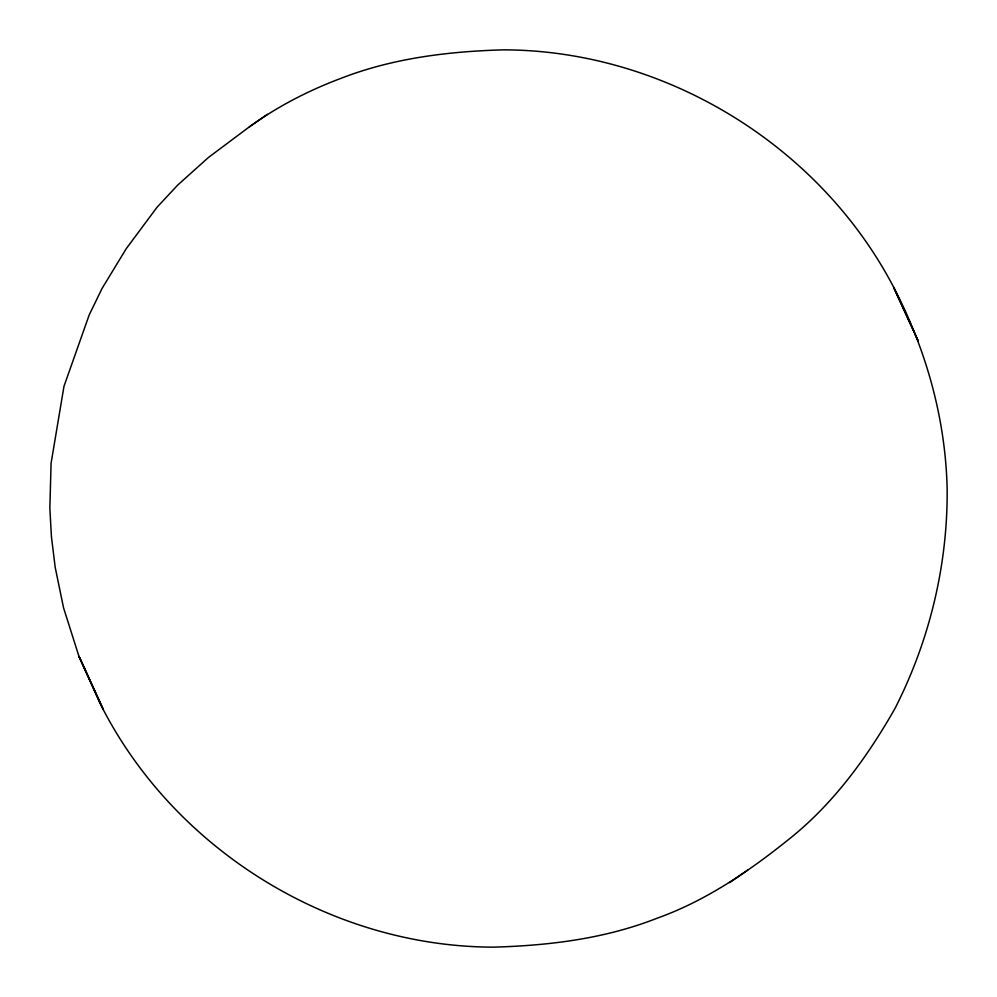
<?xml version="1.0" encoding="UTF-8"?>
<svg xmlns="http://www.w3.org/2000/svg" width="997" height="997" viewBox="0 0 997 997"><rect width="100%" height="100%" fill="white"/><g stroke="black" fill="none" stroke-linecap="round" stroke-linejoin="round"><path stroke-width="1.5" d="M249.424 126.818L208.498 157.426L177.765 185.018L157.115 207.164L126.233 248.689L102.105 288.37L89.219 314.853L63.982 386.3L51.084 463.219L49.85 508.121L51.433 536.735L55.184 567.256L63.521 607.709L78.937 656.338L99.837 702.91C172.73 849.045 330.144 946.776 493.503 947.15C548.038 945.605 602.961 938.987 654.194 919.346L657.958 917.925C706.113 900.503 748.797 871.403 788.502 839.574C833.068 804.28 866.954 757.708 894.895 708.63C929.491 640.834 947.823 565.025 947.15 488.879C945.605 421.17 927.509 354.483 897.163 294.09C824.27 147.955 666.856 50.224 503.497 49.85C448.962 51.395 394.039 58.013 342.806 77.654L339.042 79.075C307.338 91.138 276.917 106.903 249.424 126.818L267.42 114.343M729.58 882.657L747.576 870.182M918.063 340.662L893.686 287.448L918.063 340.662M80.994 660.6L78.937 656.338L103.314 709.552L80.994 660.6"/></g></svg>
